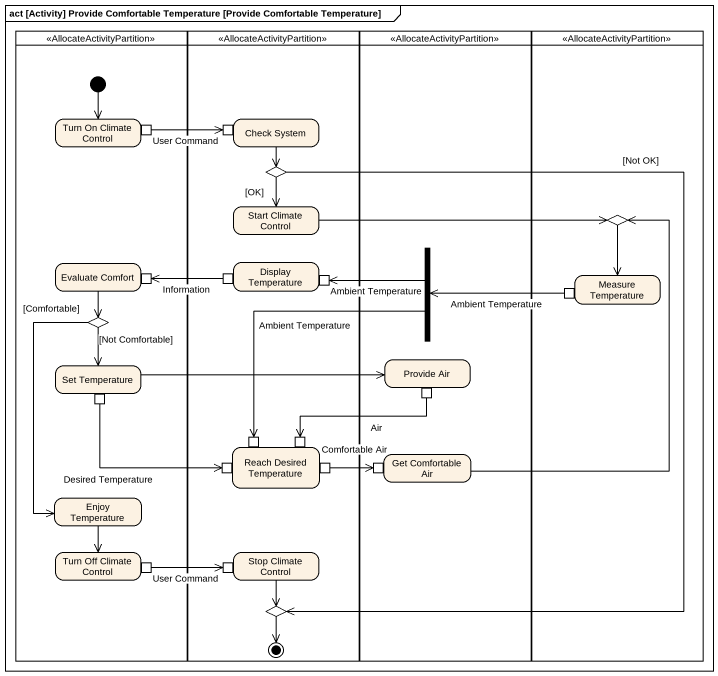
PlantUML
@startuml
mainframe act [Activity] Provide Comfortable Temperature [Provide Comfortable Temperature]
hide empty description
state " " as lane1 <<AllocateActivityPartition>> {
  state "Turn On Climate Control" as Turn_On_Climate_Control {
    state pin1 <<outputPin>>
  }
  state "Evaluate Comfort" as Evaluate_Comfort {
    state pin3 <<inputPin>>
  }
  state choice3 <<choice>>
  state "Set Temperature" as Set_Temperature {
    state pin7 <<outputPin>>
  }
  state "Enjoy Temperature" as Enjoy_Temperature
  state "Turn Off Climate Control" as Turn_Off_Climate_Control {
    state pin14 <<outputPin>>
  }
  [*] --> Turn_On_Climate_Control
}
state " " as lane2 <<AllocateActivityPartition>> {
  state "Check System" as Check_System {
    state pin2 <<inputPin>>
  }
  state choice1 <<choice>>
  state "Start Climate Control" as Start_Climate_Control
  state "Display Temperature" as Display_Temperature {
    state pin4 <<outputPin>>
    state pin5 <<inputPin>>
  }
  state "Reach Desired Temperature" as Reach_Desired_Temperature {
    state pin9 <<inputPin>>
    state pin10 <<inputPin>>
    state pin11 <<inputPin>>
    state pin12 <<outputPin>>
  }
  state "Stop Climate Control" as Stop_Climate_Control {
    state pin15 <<inputPin>>
  }
  state choice4 <<choice>>
  choice4 --> [*]
}
state " " as lane3 <<AllocateActivityPartition>> {
  state fork1 <<fork>>
  state "Provide Air" as Provide_Air {
    state pin8 <<outputPin>>
  }
  state "Get Comfortable Air" as Get_Comfortable_Air {
    state pin13 <<inputPin>>
  }
}
state " " as lane4 <<AllocateActivityPartition>> {
  state choice2 <<choice>>
  state "Measure Temperature" as Measure_Temperature {
    state pin6 <<outputPin>>
  }
}
pin1 -right-> pin2 : User Command
Check_System --> choice1
choice1 --> Start_Climate_Control : [OK]
choice1 --> choice4 : [Not OK]
Start_Climate_Control -right-> choice2
fork1 -left-> pin5 : Ambient Temperature
fork1 --> pin9 : Ambient Temperature
choice2 --> Measure_Temperature
Evaluate_Comfort --> choice3
pin4 -left-> pin3 : Information
pin6 -left-> fork1 : Ambient Temperature
choice3 --> Set_Temperature : [Not Comfortable]
choice3 --> Enjoy_Temperature : [Comfortable]
Set_Temperature -right-> Provide_Air
pin7 -right-> pin11 : Desired Temperature
pin8 -left-> pin10 : Air
pin12 -right-> pin13 : Comfortable Air
Get_Comfortable_Air -up-> choice2
Enjoy_Temperature --> Turn_Off_Climate_Control
Stop_Climate_Control --> choice4
pin14 -right-> pin15 : User Command
@enduml
